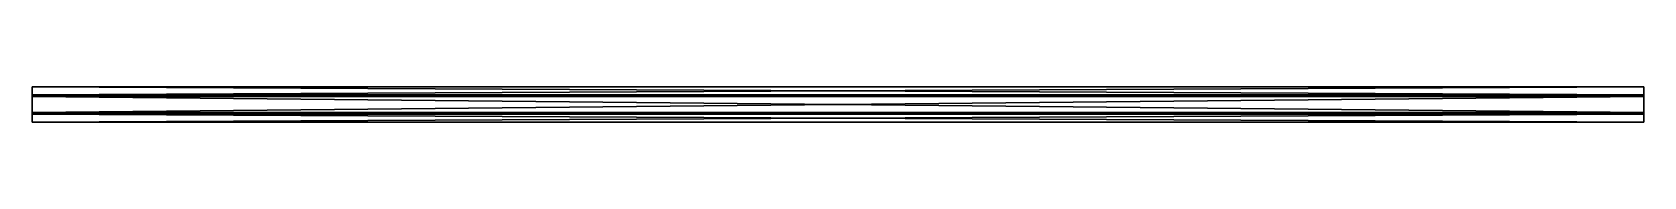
# Model space of a CAD drawing. Extents: x 0 to 1000, y -11 to 11.
import ezdxf

# ---------------------------------------------------------------- set-up
doc = ezdxf.new("R2010")
doc.units = 0
doc.header["$MEASUREMENT"] = 0
doc.layers.add('ACESSORIO', color=254, linetype='CONTINUOUS')

msp = doc.modelspace()

# ---------------------------------------------------------------- linework, layer by layer
at = {"layer": 'ACESSORIO'}
for points in [[(1000, 11, 10), (1000, 11, 9), (0, 11, 9), (1000, 11, 10)], [(1000, 11, 10), (0, 11, 9), (0, 11, 10), (1000, 11, 10)], [(0, 11, 10), (0, 11, 9), (0, 6, 9), (0, 11, 10)], [(0, 11, 10), (0, 6, 9), (0, 6, 10), (0, 11, 10)], [(0, 11, 9), (1000, 11, 9), (1000, 6, 9), (0, 11, 9)], [(0, 11, 9), (1000, 6, 9), (0, 6, 9), (0, 11, 9)], [(0, 6, 10), (1000, 6, 10), (1000, 11, 10), (0, 6, 10)], [(0, 6, 10), (1000, 11, 10), (0, 11, 10), (0, 6, 10)], [(1000, 6, 10), (1000, 6, 9), (1000, 11, 9), (1000, 6, 10)], [(1000, 6, 10), (1000, 11, 9), (1000, 11, 10), (1000, 6, 10)], [(1000, 6, 9), (0, 6, 9), (1000, 6, 10), (1000, 6, 9)], [(1000, 6, 10), (0, 6, 9), (0, 6, 10), (1000, 6, 10)], [(1000, 6), (1000, 5), (0, 5), (1000, 6)], [(1000, 6), (0, 5), (0, 6), (1000, 6)], [(0, 6), (0, 5), (0, 5, 10), (0, 6)], [(0, 6), (0, 5, 10), (0, 6, 10), (0, 6)], [(0, 5, 10), (1000, 5, 10), (1000, 6, 10), (0, 5, 10)], [(0, 5, 10), (1000, 6, 10), (0, 6, 10), (0, 5, 10)], [(0, 6, 10), (1000, 6, 10), (1000, 6), (0, 6, 10)], [(0, 6, 10), (1000, 6), (0, 6), (0, 6, 10)], [(0, 5), (1000, 5), (1000, 5, 10), (0, 5)], [(0, 5), (1000, 5, 10), (0, 5, 10), (0, 5)], [(0, -5), (0, -5, 1), (0, 5), (0, -5)], [(0, 5), (0, -5, 1), (0, 5, 1), (0, 5)], [(1000, -5), (0, -5), (1000, 5), (1000, -5)], [(1000, 5), (0, -5), (0, 5), (1000, 5)], [(1000, 5), (0, 5), (1000, 5, 1), (1000, 5)], [(1000, 5, 1), (0, 5), (0, 5, 1), (1000, 5, 1)], [(1000, 5, 1), (0, 5, 1), (1000, -5, 1), (1000, 5, 1)], [(1000, -5, 1), (0, 5, 1), (0, -5, 1), (1000, -5, 1)], [(1000, 6, 10), (1000, 5, 10), (1000, 5), (1000, 6, 10)], [(1000, 6, 10), (1000, 5), (1000, 6), (1000, 6, 10)], [(1000, 5), (1000, 5, 1), (1000, -5), (1000, 5)], [(1000, -5), (1000, 5, 1), (1000, -5, 1), (1000, -5)], [(1000, -5), (1000, -6), (0, -5), (1000, -5)], [(0, -5), (1000, -6), (0, -6), (0, -5)], [(0, -5), (0, -6), (0, -5, 10), (0, -5)], [(0, -5, 10), (0, -6), (0, -6, 10), (0, -5, 10)], [(1000, -5), (0, -5), (1000, -5, 10), (1000, -5)], [(1000, -5, 10), (0, -5), (0, -5, 10), (1000, -5, 10)], [(1000, -5, 10), (0, -5, 10), (1000, -6, 10), (1000, -5, 10)], [(1000, -6, 10), (0, -5, 10), (0, -6, 10), (1000, -6, 10)], [(1000, -5), (1000, -5, 1), (0, -5), (1000, -5)], [(0, -5), (1000, -5, 1), (0, -5, 1), (0, -5)], [(0, -11, 9), (0, -11, 10), (0, -6, 9), (0, -11, 9)], [(0, -6, 9), (0, -11, 10), (0, -6, 10), (0, -6, 9)], [(1000, -11, 9), (0, -11, 9), (1000, -6, 9), (1000, -11, 9)], [(1000, -6, 9), (0, -11, 9), (0, -6, 9), (1000, -6, 9)], [(1000, -6, 9), (0, -6, 9), (1000, -6, 10), (1000, -6, 9)], [(1000, -6, 10), (0, -6, 9), (0, -6, 10), (1000, -6, 10)], [(1000, -6, 10), (0, -6, 10), (1000, -11, 10), (1000, -6, 10)], [(1000, -11, 10), (0, -6, 10), (0, -11, 10), (1000, -11, 10)], [(1000, -6, 10), (0, -6, 10), (1000, -6), (1000, -6, 10)], [(1000, -6), (0, -6, 10), (0, -6), (1000, -6)], [(1000, -5, 10), (1000, -6, 10), (1000, -5), (1000, -5, 10)], [(1000, -5), (1000, -6, 10), (1000, -6), (1000, -5)], [(1000, -6, 9), (1000, -6, 10), (1000, -11, 9), (1000, -6, 9)], [(1000, -11, 9), (1000, -6, 10), (1000, -11, 10), (1000, -11, 9)], [(1000, -11, 9), (1000, -11, 10), (0, -11, 9), (1000, -11, 9)], [(0, -11, 9), (1000, -11, 10), (0, -11, 10), (0, -11, 9)]]:
    msp.add_3dface(points, dxfattribs=at)

doc.saveas('drawing.dxf')
